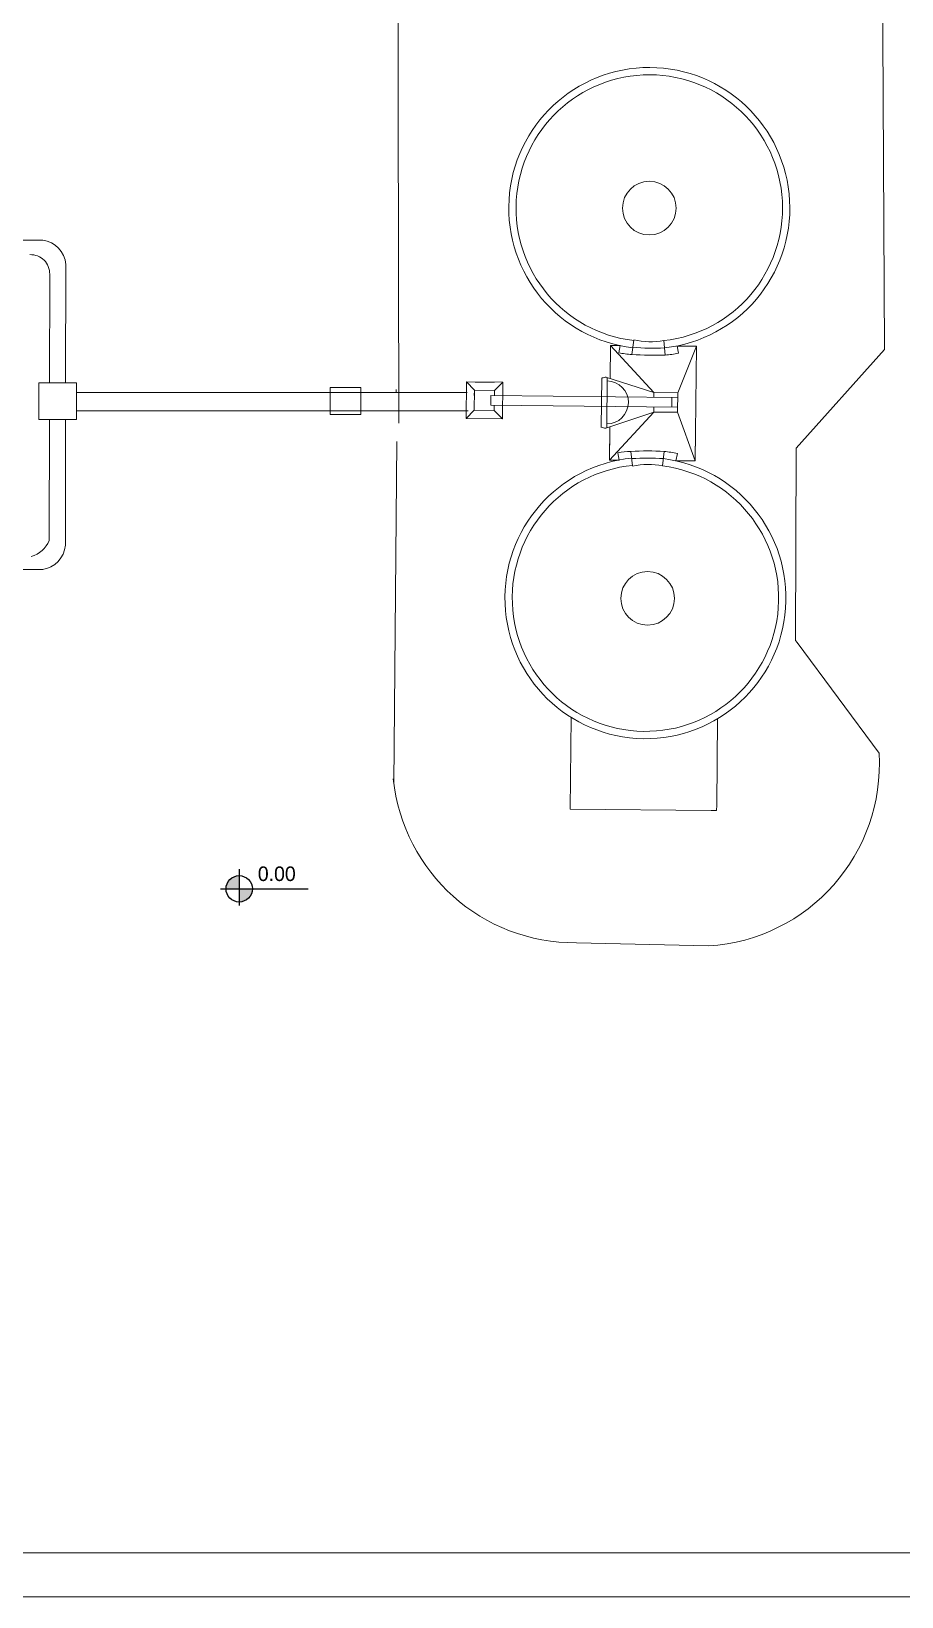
# Model space of a CAD drawing. Header units: millimetres. Extents: x 73 to 57768, y -40361 to 10065.
# Drawn here: x 9543 to 11934, y 65 to 4362 of the extents above; entities that cross this region are included whole.
import ezdxf

# ---------------------------------------------------------------- set-up
doc = ezdxf.new("R2010")
doc.units = ezdxf.units.MM
for name, color, linetype, lineweight in [('objekti_pogled', 4, 'Continuous', 20), ('okvir', 120, 'Continuous', 13), ('ulica', 71, 'Continuous', 13)]:
    doc.layers.add(name, color=color, linetype=linetype, lineweight=lineweight)
doc.layers.add('pogled', color=7, linetype='Continuous', lineweight=5, true_color=0x8db1c3)
doc.layers.add('TEXT', color=7, linetype='Continuous')

msp = doc.modelspace()

# ---------------------------------------------------------------- hatches: boundary and pattern name
at = {"layer": 'TEXT'}
h = msp.add_hatch(color=256, dxfattribs=at)
h.paths.add_polyline_path([(10114.339, 2008.075), (10114.339, 2044.31, 0.41421356), (10078.103, 2008.075)])
h.paths.add_polyline_path([(10150.575, 2008.075), (10114.339, 2008.075), (10114.339, 1971.839, 0.41421356)])

# ---------------------------------------------------------------- linework, layer by layer
at = {"layer": 'objekti_pogled'}
for p, q in [((11161.011, 3499.706), (11134.52, 3499.968)), ((11134.52, 3499.968), (11253.528, 3370.436)), ((11317.406, 3498.159), (11370.389, 3497.634)), ((11370.389, 3497.634), (11319.122, 3369.787)), ((11253.528, 3370.436), (11121.681, 3413.174)), ((11253.528, 3370.436), (11121.681, 3413.174)), ((11303.264, 3357.122), (11303.005, 3330.98)), ((11303.264, 3357.122), (11303.005, 3330.98)), ((11318.995, 3356.966), (11318.736, 3330.824)), ((11318.995, 3356.966), (11318.736, 3330.824)), ((11252.998, 3316.937), (11131.407, 3185.333)), ((11318.593, 3316.288), (11367.276, 3183)), ((11157.899, 3185.071), (11131.407, 3185.333)), ((11314.293, 3183.524), (11367.276, 3183)), ((11025.906, 2478.936), (11023.413, 2226.948)), ((11426.104, 2237.965), (11428.449, 2474.953)), ((11410.957, 2223.114), (11023.413, 2226.948))]:
    msp.add_line(p, q, dxfattribs=at)
for points in [[(11133.623, 3409.303), (11134.52, 3499.968)], [(11161.011, 3499.706), (11157.055, 3479.995)], [(11193.143, 3475.169), (11198.45, 3514.815)], [(11284.813, 3473.344), (11281.088, 3513.17)], [(11317.406, 3498.159), (11320.971, 3478.374)], [(11367.276, 3183), (11370.389, 3497.634)], [(11109.111, 3275.02), (11110.454, 3410.74)], [(11109.111, 3275.02), (11110.454, 3410.74)], [(11124.028, 3273.319), (11125.4, 3411.969)], [(11124.028, 3273.319), (11125.4, 3411.969)], [(11253.401, 3357.615), (11253.528, 3370.436), (11319.122, 3369.787), (11318.995, 3356.966)], [(11253.401, 3357.615), (11253.528, 3370.436), (11319.122, 3369.787), (11318.995, 3356.966)], [(11252.998, 3316.937), (11121.179, 3272.355)], [(11252.998, 3316.937), (11121.179, 3272.355)], [(11318.736, 3330.824), (11318.593, 3316.288), (11252.998, 3316.937), (11253.142, 3331.473)], [(11318.736, 3330.824), (11318.593, 3316.288), (11252.998, 3316.937), (11253.142, 3331.473)], [(11131.407, 3185.333), (11132.305, 3276.118)], [(11131.407, 3185.333), (11132.21, 3266.497)], [(11367.276, 3183), (11368.079, 3264.164)], [(11157.899, 3185.071), (11154.333, 3204.856)], [(11190.509, 3208.968), (11195.031, 3169.224)], [(11282.197, 3208.979), (11277.686, 3169.234)], [(11314.293, 3183.524), (11318.249, 3203.235)], [(11426.104, 2237.965), (11425.657, 2222.969), (11410.957, 2223.114)]]:
    msp.add_lwpolyline(points, dxfattribs=at)
for centre, radius, start, end in [((11241.028, 3876.974), 386, 276.235041, 263.343959), ((11241.028, 3876.974), 366, 276.235041, 263.343959), ((11250.621, 4058.958), 566.625, 264.447604, 273.270878), ((11246.04, 3715.138), 204.986, 256.610618, 279.844785), ((11200.352, 3666.412), 191.379, 256.924347, 267.841098), ((11254.7, 4263.805), 791.034, 265.536834, 272.181648), ((11247.009, 3877.58), 406, 275.342687, 280.496342), ((11035.17, 3789.14), 386, 281.381642, 283.086961), ((11035.17, 3789.14), 386, 281.381642, 283.086961), ((11124.722, 3343.456), 58.959, 269.433191, 89.433191), ((11026.356, 2898.184), 386, 75.77942, 77.61995), ((11026.356, 2898.184), 386, 75.77942, 77.61995), ((11230.436, 2806.294), 386, 95.522423, 82.63134), ((11193.959, 3017.462), 191.538, 91.021359, 101.939765), ((11236.452, 2419.269), 791.034, 86.684734, 93.329548), ((11236.426, 2624.155), 566.625, 85.595504, 94.418778), ((11236.404, 2805.57), 406, 78.37004, 83.523695), ((11230.436, 2806.294), 366, 95.522423, 82.63134), ((11238.648, 2967.999), 204.986, 79.021597, 102.255764)]:
    msp.add_arc(centre, radius, start, end, dxfattribs=at)
at = {"layer": 'okvir'}
for points in [[(73.426, 10064.707), (73.426, 64.707), (14073.426, 64.707), (14073.426, 10064.707)], [(495.733, 9944.707), (495.733, 184.707), (13953.426, 184.707), (13953.426, 9944.707)]]:
    msp.add_lwpolyline(points, close=True, dxfattribs=at)
at = {"layer": 'pogled'}
for p, q in [((10760.453, 3376.921), (10738.926, 3399.635)), ((10762.174, 3399.405), (10815.673, 3398.876)), ((10815.451, 3376.377), (10838.921, 3398.646)), ((10738.704, 3377.136), (10738.16, 3322.139)), ((10759.909, 3321.923), (10737.937, 3299.64)), ((10814.906, 3321.379), (10837.932, 3298.65))]:
    msp.add_line(p, q, dxfattribs=at)
at = {"layer": 'pogled', "elevation": 92.528}
for points in [[(8719.623, 3789.214), (9574.654, 3789.214)], [(8718.038, 2884.934), (9574.744, 2884.934)]]:
    msp.add_lwpolyline(points, dxfattribs=at)
at = {"layer": 'pogled', "ltscale": 5}
for points in [[(9638.11, 3722.547), (9637.568, 3396.898)], [(9593.733, 3695.383), (9593.085, 3396.898)], [(10740.186, 3370.837), (9667.429, 3370.837)], [(9667.429, 3320.292), (10743.558, 3320.292)], [(9592.867, 3296.36), (9592.147, 2964.315)], [(9637.401, 3296.36), (9636.827, 2951.391)]]:
    msp.add_lwpolyline(points, dxfattribs=at)
for points in [[(9563.883, 3396.898), (9667.429, 3396.898), (9667.429, 3296.36), (9563.883, 3296.36)], [(10364.28, 3384.316), (10448.564, 3384.316), (10448.564, 3310.183), (10364.28, 3310.183)]]:
    msp.add_lwpolyline(points, close=True, dxfattribs=at)
at = {"layer": 'pogled'}
msp.add_lwpolyline([(10738.926, 3399.635), (10737.937, 3299.64), (10837.932, 3298.65), (10838.921, 3398.646)], close=True, dxfattribs=at)
for points in [[(10760.453, 3376.921), (10759.909, 3321.923), (10814.906, 3321.379), (10815.049, 3335.807)], [(10815.308, 3361.949), (10815.451, 3376.377), (10760.453, 3376.921), (10760.31, 3362.493)], [(11318.995, 3356.966), (10805.897, 3362.042), (10805.638, 3335.9), (11318.736, 3330.824)]]:
    msp.add_lwpolyline(points, dxfattribs=at)
at = {"layer": 'pogled', "ltscale": 5}
for centre, radius, start, end in [((9564.073, 3715.61), 74.361, 5.352717, 81.819469), ((9541.066, 3696.556), 52.68, 358.724312, 91.608823), ((9523.304, 2992.425), 74.361, 285.478568, 337.789115), ((9562.791, 2958.328), 74.361, 278.180531, 354.647283)]:
    msp.add_arc(centre, radius, start, end, dxfattribs=at)
at = {"layer": 'TEXT'}
for p, q in [((10114.339, 2062.217), (10114.339, 1962.217)), ((10062.567, 2008.075), (10303.998, 2008.075))]:
    msp.add_line(p, q, dxfattribs=at)
msp.add_circle((10114.339, 2008.075), 36.236, dxfattribs=at)
at = {"layer": 'ulica', "ltscale": 5}
for p, q in [((11887.035, 3488.323, 92.528), (11644.463, 3217.634, 92.528)), ((11646.913, 2684.3, 92.528), (11872.111, 2380.918, 92.528))]:
    msp.add_line(p, q, dxfattribs=at)
for points in [[(10545.572, 6805.248), (10553.146, 3286.349)], [(11872.074, 6251.005), (11887.035, 3488.323)], [(10545.222, 3379.05), (10545.24, 3370.837)]]:
    msp.add_lwpolyline(points, dxfattribs=at)
at = {"layer": 'ulica', "elevation": 92.528}
for points in [[(10539.169, 2296.525), (10547.673, 3235.804)], [(11403.601, 1851.297), (11040.722, 1859.95)]]:
    msp.add_lwpolyline(points, dxfattribs=at)
at = {"layer": 'ulica', "ltscale": 5, "elevation": 92.528}
msp.add_lwpolyline([(11644.463, 3217.634), (11642.593, 2690.12), (11646.913, 2684.3)], dxfattribs=at)
at = {"layer": 'ulica'}
for centre in [(11241.028, 3876.974), (11236.404, 2805.57)]:
    msp.add_circle(centre, 73.696, dxfattribs=at)
for centre, radius, start, end in [((11373.046, 2350.363, 92.528), 500, 273.503559, 3.503559), ((11036.497, 2361.485, 92.528), 501.553, 185.93604, 270.482662)]:
    msp.add_arc(centre, radius, start, end, dxfattribs=at)

# ---------------------------------------------------------------- texts
at = {"layer": 'TEXT', "insert": (10165.524, 2069.482), "char_height": 40, "width": 259.799, "attachment_point": 1}
msp.add_mtext('0.00', dxfattribs=at)

doc.saveas('drawing.dxf')
